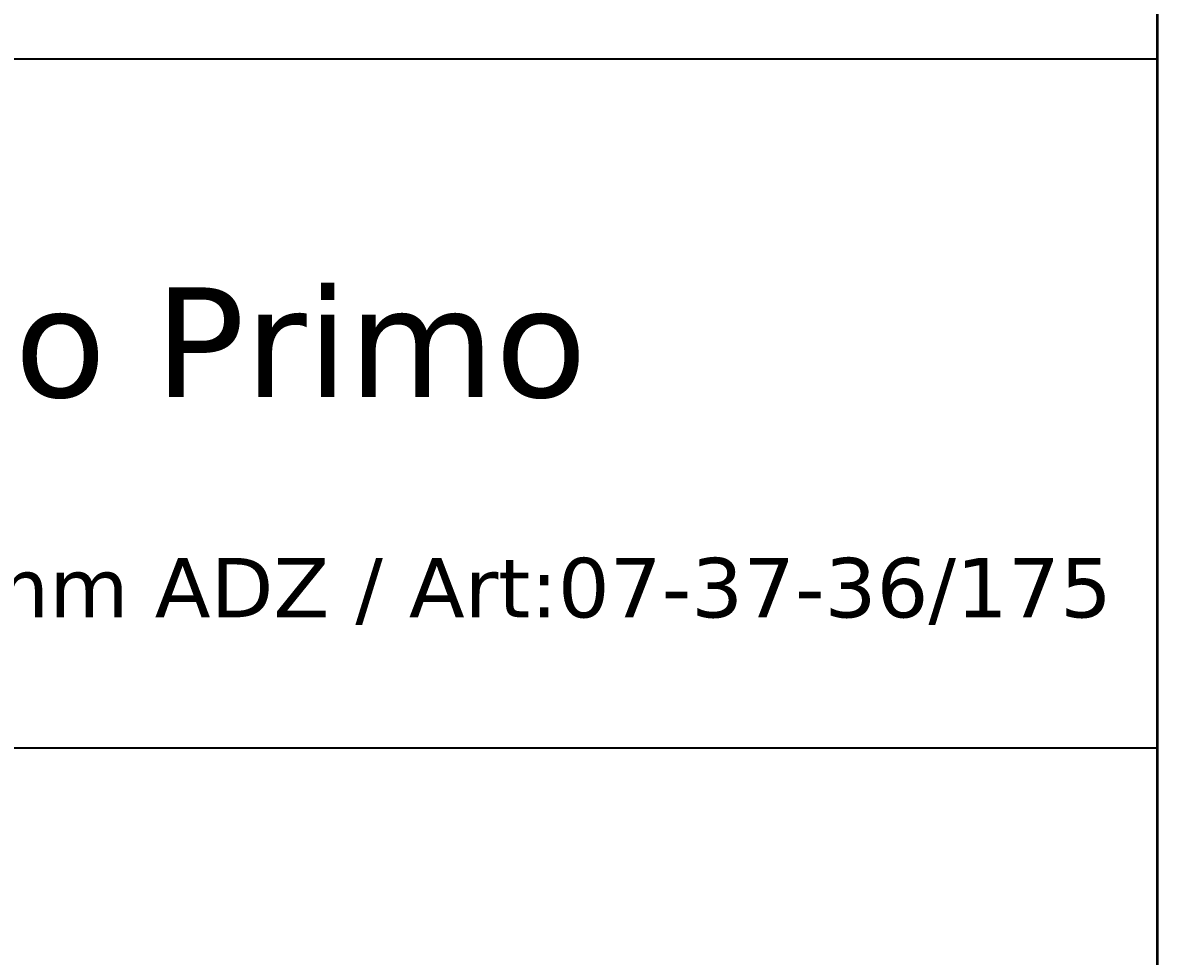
# Model space of a CAD drawing. Header units: millimetres. Extents: x 136 to 4000, y 200 to 5740.
# Drawn here: x 3276 to 4000, y 845 to 1441 of the extents above; entities that cross this region are included whole.
import ezdxf
from ezdxf.enums import TextEntityAlignment as Align

# ---------------------------------------------------------------- set-up
doc = ezdxf.new("R2010")
doc.units = ezdxf.units.MM
doc.header["$LTSCALE"] = 20
for name, color, linetype, lineweight in [('AM_BOR', 7, 'Continuous', 25), ('Rahmen (ISO)', 7, 'Continuous', 35), ('Titel (ISO)', 7, 'Continuous', 50)]:
    doc.layers.add(name, color=color, linetype=linetype, lineweight=lineweight)
doc.styles.add('Notiztext (DIN)', font='verdana.ttf')
doc.styles.get("Standard").update_dxf_attribs({"font": 'verdana.ttf'})
doc.styles.add('Textstil49', font='verdana.ttf')
doc.styles.add('Textstil64', font='verdana.ttf', dxfattribs={"width": 0.800000011920929})

# ---------------------------------------------------------------- blocks, each defined once
blk = doc.blocks.new('Ränder Wedi_hoch')
at = {"layer": 'Rahmen (ISO)'}
blk.add_line((200, 287), (200, 10), dxfattribs=at)
blk = doc.blocks.new('Schriftfelder wedi_zeichnung')
at = {"layer": 'AM_BOR', "color": 7}
for p, q in [((-4.835435851690238, 61.14550874341795), (-188.8354355670838, 61.14550874341799)), ((-4.835435851690267, 0.245508743417977), (-4.835435851690238, 61.14550874341795)), ((-188.8354355670839, 39.14550874341798), (-4.835435851690271, 39.14550874341796))]:
    blk.add_line(p, q, dxfattribs=at)
at = {"layer": 'AM_BOR', "color": 7, "style": 'Textstil49'}
for tag, p in [('KOM_001', (-173.1316074875946, 56.07499164210053)), ('ELE_001', (-65.99957234982935, 50.35319851016845))]:
    blk.add_attdef(tag, p, '', height=3.499999940395355, dxfattribs=at)
at = {"layer": 'AM_BOR', "color": 7}
for tag, p in [('KU_001', (-145.0923193800648, 51.14550874341798)), ('BV_001', (-145.0923193800648, 46.14550874341798))]:
    blk.add_attdef(tag, p, '', height=2.5, dxfattribs=at)
blk.add_attdef('BV2', text='', height=2.5, dxfattribs=at).set_placement((-144.7282352959334, 43.64550874341793), align=Align.TOP_LEFT)
at = {"layer": 'AM_BOR', "color": 7, "style": 'Textstil64', "width": 0.8}
for tag, p in [('ERSTELLUNGSDATUM_001', (-115.1472556346321, 30.39550873497786)), ('KONSTRUKTEUR_001', (-93.98674546601238, 30.41632807053269)), ('ERSTELLUNGSDATUM_001', (-115.1472556346321, 25.09550873497786)), ('KONSTRUKTEUR_001', (-93.98674546601238, 25.11632807053268))]:
    blk.add_attdef(tag, p, '', height=2.000000029802322, dxfattribs=at)
at = {"layer": 'AM_BOR', "color": 7, "style": 'Textstil64', "width": 0.7999999523162842}
for tag, p in [('KONTROLLDATUM', (-108.7354355670838, 20.39550874341796)), ('KONTROLLIERT_VON', (-92.73543585169028, 20.39550874341796))]:
    blk.add_attdef(tag, text='', height=2.000000029802322, dxfattribs=at).set_placement(p, align=Align.MIDDLE_CENTER)
at = {"layer": 'Titel (ISO)', "insert": (-44.43543585169024, 44.14550874341796), "char_height": 1.899999976158142, "attachment_point": 5, "style": 'Notiztext (DIN)'}
blk.add_mtext('\\fVerdana|b0|i0;\\H1.9000; dimension: 1500 x 1500 x 40 mm ADZ / Art:07-37-36/175 ', dxfattribs=at)

msp = doc.modelspace()

# ---------------------------------------------------------------- block references
at = {"xscale": 20, "yscale": 20, "zscale": 20}
msp.add_blockref('Ränder Wedi_hoch', (0, 0), dxfattribs=at)
ref = msp.add_blockref('Schriftfelder wedi_zeichnung', (4096.708717033805, 195.0898251316408), dxfattribs=dict(xscale=20, yscale=20, zscale=20))
ref.add_attrib('ELE_001', 'wedi Fundo Primo', (2776.717270037218, 1202.15379533501), dxfattribs={"layer": 'AM_BOR', "color": 7, "height": 69.9999988079071, "style": 'Textstil49'})

doc.saveas('drawing.dxf')
